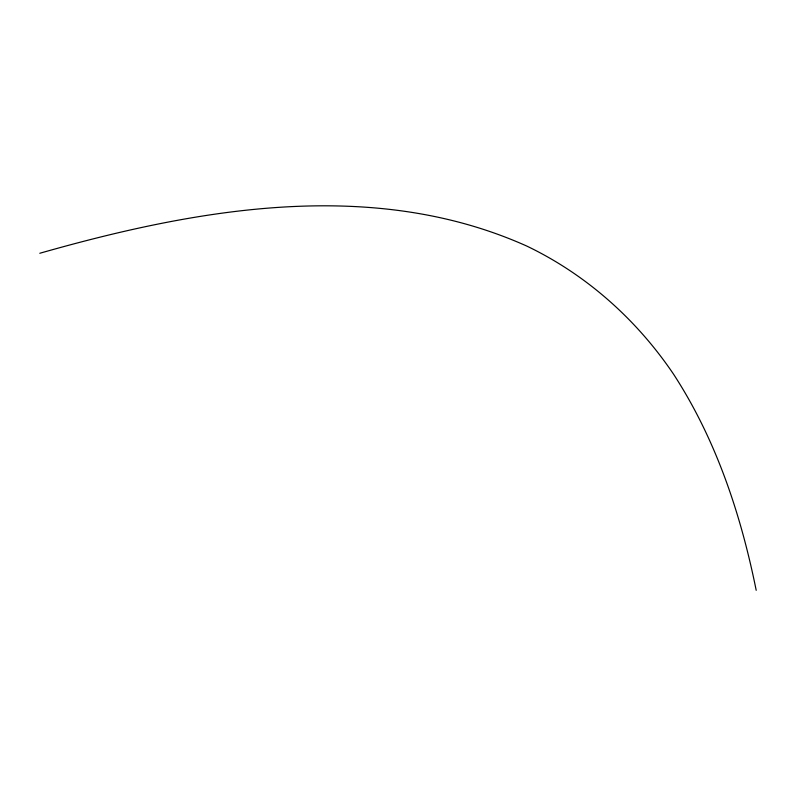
<?xml version="1.0" encoding="UTF-8"?>
<svg xmlns="http://www.w3.org/2000/svg" width="796" height="796" viewBox="0 0 796 796"><rect width="100%" height="100%" fill="white"/><g stroke="black" fill="none" stroke-linecap="round" stroke-linejoin="round"><path stroke-width="1.19" d="M39.8 253.267C196.204 208.761 372.309 176.881 526.624 245.994C586.204 274.501 636.681 319.574 673.565 374.21C716.072 439.511 740.867 514.365 756.2 590.314"/></g></svg>
